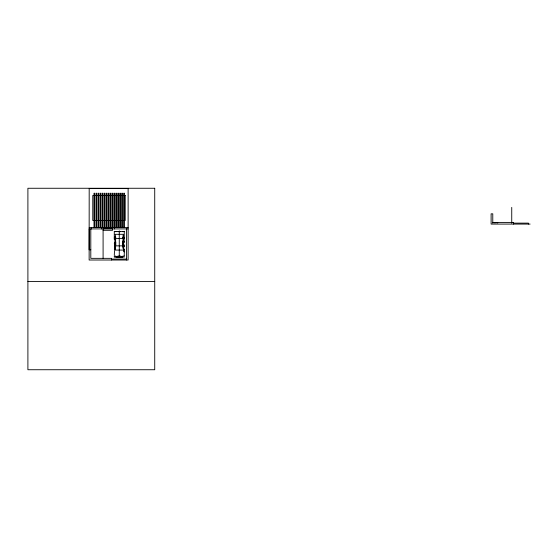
<?xml version="1.0" encoding="UTF-8"?>
<svg xmlns="http://www.w3.org/2000/svg" width="558" height="558" viewBox="0 0 558 558"><rect width="100%" height="100%" fill="white"/><g stroke="black" fill="none" stroke-linecap="round" stroke-linejoin="round"><path stroke-width="0.84" d="M89.189 228.913L89.134 249.775L90.801 249.775M115.06 243.183L114.983 249.572C115.743 247.871 115.98 242.074 115.046 243.281L115.136 249.67M115.708 243.525C116.462 244.809 113.546 251.902 114.913 249.663L114.788 242.849M115.701 243.462L115.722 242.311M115.722 242.367L115.422 237.575A1.409 0.481 -90 0 0 114.92 236.983L114.292 237.778M114.292 243.49L114.808 243.33L114.92 237.136L115.764 239.626M123.792 241.147L123.855 238.196L122.621 238.196M115.722 242.165L114.822 242.688M123.834 249.621L124.518 249.266M124.253 242.444L124.253 241.119L123.632 240.317A1.409 0.481 -90 0 0 123.13 240.91L122.976 247.508L124.253 251.944M123.827 241.377L123.834 242.277M123.939 245.374L123.939 246.28M114.718 239.117L114.683 238.113L114.292 238.182M114.292 237.938L114.92 237.136M121.107 257.043C123.109 255.613 115.443 255.613 117.438 257.043M123.451 250.172L123.82 249.796M115.053 243.944L115.708 243.379M123.827 239.438L124.253 239.11L124.253 231.298M114.808 243.33L115.715 243.016M124.253 238.182L123.855 238.196M114.516 250.933L114.292 255.132M114.962 247.905L114.495 247.55M114.892 238.775L115.604 238.719M114.892 238.684L115.59 238.636M114.292 243.455L114.795 243.428M116.169 231.612L114.348 231.605L124.197 231.605L122.376 231.605M492.777 222.412L513.416 222.412L513.416 224.079M493.886 222.907L494.5 222.907M495.56 222.907L496.167 222.907M497.227 222.907L497.841 222.907M513.416 223.13L528.433 223.13L528.433 224.079M530.1 224.079L491.11 224.079L491.11 213.833L492.777 213.833L492.777 223.221M89.189 227.524L128.124 227.524M89.134 228.913L128.124 228.913M103.091 230.308L112.549 230.308L112.549 228.634L103.091 228.634L103.091 258.305M118.233 231.612L120.319 231.612M118.233 231.626L120.319 231.626M111.433 259.072L126.457 259.072M27.9 281.546L154.726 281.546M122.962 241.802L123.653 241.851M122.948 241.886L123.66 241.942M122.823 245.499L123.723 245.827M122.844 245.206L122.837 244.55L124.253 245.018M122.83 245.646L122.837 246.148L124.253 246.615M122.837 245.053L123.75 245.632M114.292 239.11L114.718 239.438M114.718 239.612L114.292 239.284L114.292 231.298M114.997 248.08L115.269 248.45M124.253 237.778L123.632 236.983A1.409 0.481 -90 0 0 123.13 237.575L122.844 243.462M123.095 247.745L123.618 250.075L114.927 250.075L115.757 245.862L122.795 245.862L122.893 246.615M122.851 243.797L123.527 248.77L124.253 249.942M123.737 244.864L123.848 251.309M123.632 240.317L123.737 246.462M511.742 207.388L511.742 223.214M126.457 228.375L126.457 260.014M124.253 251.009L124.253 255.634M122.844 237.582L122.844 238.259M119.273 230.886L119.273 257.503M114.418 227.524L114.418 228.913M111.433 260.014L111.433 258.347L90.801 258.347L90.801 228.913M101.423 228.382L101.423 228.913M91.414 227.524L91.414 228.913M114.864 243.602L114.885 244.683L114.864 243.602M122.056 256.938L124.253 257.154L124.253 255.996L122.732 256.157L122.056 256.938M123.158 235.741L122.662 238.412L115.883 238.412L115.143 234.311L123.409 234.311L123.158 235.741M116.566 256.987L116.064 257.329L122.481 257.329L116.566 256.987M116.489 257.071L114.292 257.154L114.292 255.996L115.82 256.157L116.489 257.071M154.726 188.262L27.9 188.262L27.9 369.738L154.726 369.738L154.726 188.262M128.124 188.583L89.189 188.583L89.134 260.014L128.124 260.014L128.124 188.583M94.553 193.249L93.995 193.249L93.995 227.183L94.553 227.183L94.553 193.249M96.534 193.249L95.983 193.249L95.983 227.183L96.534 227.183L96.534 193.249M98.522 193.249L97.964 193.249L97.964 227.183L98.522 227.183L98.522 193.249M100.503 193.249L99.952 193.249L99.952 227.183L100.503 227.183L100.503 193.249M102.491 193.249L101.933 193.249L101.933 227.183L102.491 227.183L102.491 193.249M104.472 193.249L103.914 193.249L103.914 227.183L104.472 227.183L104.472 193.249M106.459 193.249L105.901 193.249L105.901 227.183L106.459 227.183L106.459 193.249M108.44 193.249L107.882 193.249L107.882 227.183L108.44 227.183L108.44 193.249M110.421 193.249L109.87 193.249L109.87 227.183L110.421 227.183L110.421 193.249M112.409 193.249L111.851 193.249L111.851 227.183L112.409 227.183L112.409 193.249M114.39 193.249L113.839 193.249L113.839 227.183L114.39 227.183L114.39 193.249M116.378 193.249L115.82 193.249L115.82 227.183L116.378 227.183L116.378 193.249M118.359 193.249L117.801 193.249L117.801 227.183L118.359 227.183L118.359 193.249M120.347 193.249L119.789 193.249L119.789 227.183L120.347 227.183L120.347 193.249M122.328 193.249L121.77 193.249L121.77 227.183L122.328 227.183L122.328 193.249M124.308 193.249L123.757 193.249L123.757 227.183L124.308 227.183L124.308 193.249M125.201 195.474L92.767 195.474L92.767 220.508L125.201 220.508L125.201 195.474"/></g></svg>
